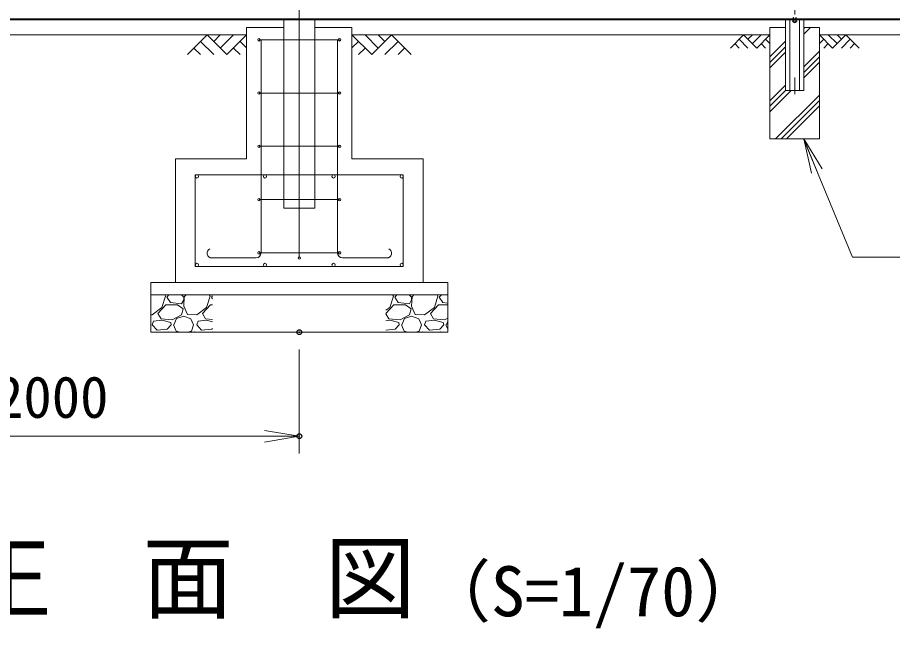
# Model space of a CAD drawing. Units: millimetres at full size; details may follow other scales. Extents: x -14700 to 14700, y -10395 to 10395.
# Drawn here: x -6782 to -3249, y -2953 to -488 of the extents above; entities that cross this region are included whole.
import ezdxf
from ezdxf.enums import TextEntityAlignment as Align

# ---------------------------------------------------------------- set-up
doc = ezdxf.new("R2010")
doc.units = ezdxf.units.MM
doc.header["$LTSCALE"] = 40
doc.header["$PDMODE"] = 32
doc.header["$PDSIZE"] = 20
doc.linetypes.add('USER1', pattern=[50.8, 31.75, -6.35, 6.35, -6.35])
for name, color, linetype, lineweight in [('0-0_D-STR3', 3, 'Continuous', 13), ('0-1_D-STR1', 1, 'Continuous', 18), ('0-2_D-BMK', 2, 'USER1', 13), ('0-3_D-STR4', 7, 'Continuous', 18), ('0-4_D-BGD', 7, 'Continuous', 18), ('0-5_D-DCR-HCH', 7, 'Continuous', 13), ('0-6_D-STR-DIM', 7, 'Continuous', 13), ('0-7_0', 7, 'Continuous', 18), ('0-9_D-STR-TXT', 7, 'Continuous', 13), ('0-A_D-TTL-TXT', 7, 'Continuous', 13)]:
    doc.layers.add(name, color=color, linetype=linetype, lineweight=lineweight)
doc.layers.add('0-8_Defpoints', color=253, linetype='Continuous')
doc.styles.add('ＭＳ ゴシック', font='')
doc.styles.get('ＭＳ ゴシック').set_extended_font_data('MS Gothic')

# ---------------------------------------------------------------- blocks, each defined once
blk = doc.blocks.new('_Open')
at = {"layer": '0-7_0'}
blk.add_line((-40, 6.67), (0, 0), dxfattribs=at)
blk.add_lwpolyline([(-40, -6.67), (0, 0), (-40, 0)], dxfattribs=at)

msp = doc.modelspace()

# ---------------------------------------------------------------- linework, layer by layer
at = {"layer": '0-0_D-STR3'}
for p, q in [((-11706.74, -492.48), (1155.76, -492.48)), ((-3644.24, -494.47), (-3650.74, -498.23)), ((-3650.49, -498.08), (-3650.49, -487.98)), ((-3650.49, -487.98), (-3648.49, -487.98)), ((-3648.49, -496.93), (-3648.49, -487.98)), ((-3637.74, -498.23), (-3644.24, -494.47)), ((-3639.99, -496.93), (-3639.99, -487.98)), ((-3639.99, -487.98), (-3637.99, -487.98)), ((-3637.99, -498.08), (-3637.99, -487.98)), ((-3650.74, -498.23), (-3650.74, -505.73)), ((-3650.74, -505.73), (-3644.24, -509.48)), ((-3644.24, -509.48), (-3637.74, -505.73)), ((-3637.74, -505.73), (-3637.74, -498.23)), ((-5481.74, -577.48), (-5806.74, -577.48)), ((-5798.74, -1437.81), (-5798.74, -577.48)), ((-5644.24, -1457.81), (-5644.24, -577.48)), ((-5489.74, -1437.81), (-5489.74, -577.48)), ((-5481.74, -792.48), (-5806.74, -792.48)), ((-5481.74, -1007.48), (-5806.74, -1007.48)), ((-5224.24, -1122.48), (-6064.24, -1122.48)), ((-6064.24, -1492.48), (-6064.24, -1122.48)), ((-5224.24, -1492.48), (-5224.24, -1122.48)), ((-5481.74, -1222.48), (-5806.74, -1222.48)), ((-5481.74, -1437.48), (-5806.74, -1437.48)), ((-5818.74, -1457.81), (-5999.17, -1457.81)), ((-5469.74, -1457.81), (-5289.31, -1457.81)), ((-5224.24, -1492.48), (-6064.24, -1492.48))]:
    msp.add_line(p, q, dxfattribs=at)
for centre, radius in [((-3644.24, -501.98), 6.25), ((-5806.74, -577.48), 5), ((-5481.74, -577.48), 5), ((-5806.74, -792.48), 5), ((-5481.74, -792.48), 5), ((-5806.74, -1007.48), 5), ((-5481.74, -1007.48), 5), ((-6057.74, -1128.98), 6.5), ((-5782.74, -1128.98), 6.5), ((-5505.74, -1128.98), 6.5), ((-5230.74, -1128.98), 6.5), ((-5806.74, -1222.48), 5), ((-5481.74, -1222.48), 5), ((-5806.74, -1437.48), 5), ((-5481.74, -1437.48), 5), ((-6057.74, -1485.98), 6.5), ((-5782.74, -1485.98), 6.5), ((-5644.24, -1457.81), 5), ((-5505.74, -1485.98), 6.5), ((-5230.74, -1485.98), 6.5)]:
    msp.add_circle(centre, radius, dxfattribs=at)
for centre, radius, start, end in [((-5998.34, -1439.15), 18.68, 111.66589, 272.52545), ((-5818.74, -1437.81), 20, 270, 0), ((-5469.74, -1437.81), 20, 180, 270), ((-5290.13, -1439.15), 18.68, 267.47455, 68.33411)]:
    msp.add_arc(centre, radius, start, end, dxfattribs=at)
at = {"layer": '0-1_D-STR1'}
for p, q in [((-11706.74, -493.48), (1155.76, -493.48)), ((-11706.74, -497.48), (1155.76, -497.48)), ((-3680.74, -782.48), (-3680.74, -497.48)), ((-3663.24, -782.48), (-3663.24, -497.48)), ((-3625.24, -782.48), (-3625.24, -497.48)), ((-3607.74, -782.48), (-3607.74, -497.48)), ((-3680.74, -782.48), (-3607.74, -782.48))]:
    msp.add_line(p, q, dxfattribs=at)
msp.add_lwpolyline([(-5706.74, -497.48), (-5706.74, -1257.48), (-5581.74, -1257.48), (-5581.74, -497.48)], dxfattribs=at)
at = {"layer": '0-2_D-BMK'}
for p, q in [((-5644.24, -1308.48), (-5644.24, 5593.52)), ((-3644.24, 1302.52), (-3644.24, -797.48)), ((-3634.24, -501.98), (-3654.24, -501.98))]:
    msp.add_line(p, q, dxfattribs=at)
at = {"layer": '0-3_D-STR4'}
for p, q in [((-5856.74, -1057.48), (-5856.74, -527.48)), ((-5856.74, -527.48), (-5706.74, -527.48)), ((-5431.74, -527.48), (-5581.74, -527.48)), ((-5431.74, -1057.48), (-5431.74, -527.48)), ((-3744.24, -527.48), (-3744.24, -977.48)), ((-3680.74, -527.48), (-3744.24, -527.48)), ((-3544.24, -527.48), (-3607.74, -527.48)), ((-3544.24, -527.48), (-3544.24, -977.48)), ((-3544.24, -977.48), (-3744.24, -977.48)), ((-6144.24, -1557.48), (-6144.24, -1057.48)), ((-6144.24, -1057.48), (-5856.74, -1057.48)), ((-5431.74, -1057.48), (-5144.24, -1057.48)), ((-5144.24, -1557.48), (-5144.24, -1057.48)), ((-5044.24, -1557.48), (-6244.24, -1557.48)), ((-6244.24, -1557.48), (-6244.24, -1757.48)), ((-5044.24, -1557.48), (-5044.24, -1757.48)), ((-5044.24, -1607.48), (-6244.24, -1607.48)), ((-5044.24, -1757.48), (-6244.24, -1757.48))]:
    msp.add_line(p, q, dxfattribs=at)
at = {"layer": '0-4_D-BGD'}
for p, q in [((-5856.74, -557.48), (-7544.24, -557.48)), ((-3744.24, -557.48), (-5431.74, -557.48)), ((-3544.24, -557.48), (-1744.24, -557.48))]:
    msp.add_line(p, q, dxfattribs=at)
at = {"layer": '0-5_D-DCR-HCH'}
for p, q in [((-3607.74, -554.54), (-3580.68, -527.48)), ((-3607.74, -532.44), (-3602.77, -527.48)), ((-6016.37, -557.48), (-6096.19, -637.3)), ((-6016.37, -557.48), (-5936.56, -637.3)), ((-5989.77, -584.08), (-5963.16, -557.48)), ((-5963.16, -610.69), (-5909.95, -557.48)), ((-5936.56, -637.3), (-5856.74, -557.48)), ((-5351.92, -637.3), (-5431.74, -557.48)), ((-5325.31, -610.69), (-5378.53, -557.48)), ((-5272.1, -557.48), (-5351.92, -637.3)), ((-5298.57, -584.22), (-5325.31, -557.48)), ((-5272.1, -557.48), (-5192.28, -637.3)), ((-3850.66, -557.48), (-3903.87, -610.69)), ((-3850.66, -557.48), (-3797.45, -610.69)), ((-3832.93, -575.22), (-3815.19, -557.48)), ((-3815.19, -592.95), (-3779.71, -557.48)), ((-3797.45, -610.69), (-3744.24, -557.48)), ((-3491.03, -610.69), (-3544.24, -557.48)), ((-3473.29, -592.95), (-3508.76, -557.48)), ((-3437.81, -557.48), (-3491.03, -610.69)), ((-3455.46, -575.31), (-3473.29, -557.48)), ((-3437.81, -557.48), (-3384.6, -610.69)), ((-6042.98, -584.08), (-5989.52, -637.3)), ((-5883.34, -584.08), (-5856.74, -610.57)), ((-5405.13, -584.08), (-5431.74, -610.57)), ((-5245.5, -584.08), (-5298.95, -637.3)), ((-3886.14, -592.95), (-3868.32, -610.69)), ((-3868.4, -575.22), (-3832.76, -610.69)), ((-3779.71, -592.95), (-3761.89, -610.69)), ((-3761.98, -575.22), (-3744.24, -592.87)), ((-3744.24, -646.85), (-3680.74, -583.35)), ((-3526.5, -575.22), (-3544.24, -592.87)), ((-3508.76, -592.95), (-3526.58, -610.69)), ((-3420.08, -575.22), (-3455.71, -610.69)), ((-3402.34, -592.95), (-3420.16, -610.69)), ((-6069.59, -610.69), (-6042.86, -637.3)), ((-5909.95, -610.69), (-5883.22, -637.3)), ((-5378.53, -610.69), (-5405.25, -637.3)), ((-5218.89, -610.69), (-5245.62, -637.3)), ((-3744.24, -668.94), (-3680.74, -605.44)), ((-3744.24, -691.04), (-3680.74, -627.54)), ((-3607.74, -687.12), (-3544.24, -623.62)), ((-3607.74, -709.22), (-3544.24, -645.72)), ((-3607.74, -731.32), (-3544.24, -667.82)), ((-3744.24, -823.62), (-3680.74, -760.12)), ((-3744.24, -845.72), (-3680.74, -782.22)), ((-3744.24, -867.82), (-3658.9, -782.48)), ((-3721.32, -977.48), (-3544.24, -800.4)), ((-3699.22, -977.48), (-3544.24, -822.5)), ((-3677.12, -977.48), (-3544.24, -844.59)), ((-3544.54, -977.48), (-3544.24, -977.18)), ((-6198.85, -1657.47), (-6184.45, -1612.47)), ((-6184.45, -1612.47), (-6187.5, -1607.48)), ((-6170.47, -1607.48), (-6179.05, -1616.07)), ((-6179.05, -1616.07), (-6164.65, -1637.67)), ((-6110.65, -1616.07), (-6120.47, -1607.48)), ((-6108.85, -1614.27), (-6110.65, -1652.07)), ((-6110.65, -1626.87), (-6110.65, -1616.07)), ((-6101.42, -1607.48), (-6108.85, -1614.27)), ((-6018.85, -1657.47), (-6004.45, -1612.47)), ((-6004.45, -1612.47), (-6007.5, -1607.48)), ((-5994.24, -1611.25), (-5999.05, -1616.07)), ((-5999.05, -1616.07), (-5994.24, -1623.29)), ((-5278.85, -1657.47), (-5264.45, -1612.47)), ((-5264.45, -1612.47), (-5267.5, -1607.48)), ((-5250.47, -1607.48), (-5259.05, -1616.07)), ((-5259.05, -1616.07), (-5244.65, -1637.67)), ((-5190.65, -1616.07), (-5200.47, -1607.48)), ((-5188.85, -1614.27), (-5190.65, -1652.07)), ((-5190.65, -1626.87), (-5190.65, -1616.07)), ((-5181.42, -1607.48), (-5188.85, -1614.27)), ((-5098.85, -1657.47), (-5084.45, -1612.47)), ((-5084.45, -1612.47), (-5087.5, -1607.48)), ((-5070.47, -1607.48), (-5079.05, -1616.07)), ((-5079.05, -1616.07), (-5064.65, -1637.67)), ((-6215.05, -1682.67), (-6182.65, -1646.67)), ((-6182.65, -1646.67), (-6135.85, -1646.67)), ((-6164.65, -1637.67), (-6119.65, -1643.07)), ((-6135.85, -1646.67), (-6112.45, -1662.87)), ((-6119.65, -1643.07), (-6110.65, -1626.87)), ((-6110.65, -1652.07), (-6096.25, -1686.27)), ((-6058.45, -1688.07), (-6018.85, -1657.47)), ((-6035.05, -1682.67), (-6002.65, -1646.67)), ((-6002.65, -1646.67), (-5994.24, -1646.67)), ((-5294.24, -1681.76), (-5262.65, -1646.67)), ((-5294.24, -1669.35), (-5278.85, -1657.47)), ((-5262.65, -1646.67), (-5215.85, -1646.67)), ((-5244.65, -1637.67), (-5199.65, -1643.07)), ((-5215.85, -1646.67), (-5192.45, -1662.87)), ((-5199.65, -1643.07), (-5190.65, -1626.87)), ((-5190.65, -1652.07), (-5176.25, -1686.27)), ((-5138.45, -1688.07), (-5098.85, -1657.47)), ((-5115.05, -1682.67), (-5082.65, -1646.67)), ((-5082.65, -1646.67), (-5044.24, -1646.67)), ((-5064.65, -1637.67), (-5044.24, -1640.11)), ((-6202.45, -1704.27), (-6215.05, -1682.67)), ((-6119.65, -1688.07), (-6157.45, -1707.87)), ((-6139.45, -1702.47), (-6110.65, -1693.47)), ((-6112.45, -1662.87), (-6119.65, -1688.07)), ((-6110.65, -1693.47), (-6081.85, -1704.27)), ((-6096.25, -1686.27), (-6058.45, -1688.07)), ((-6022.45, -1704.27), (-6035.05, -1682.67)), ((-5282.45, -1704.27), (-5294.24, -1684.06)), ((-5199.65, -1688.07), (-5237.45, -1707.87)), ((-5219.45, -1702.47), (-5190.65, -1693.47)), ((-5192.45, -1662.87), (-5199.65, -1688.07)), ((-5190.65, -1693.47), (-5161.85, -1704.27)), ((-5176.25, -1686.27), (-5138.45, -1688.07)), ((-5102.45, -1704.27), (-5115.05, -1682.67)), ((-6238.45, -1727.67), (-6233.05, -1713.27)), ((-6218.65, -1749.27), (-6238.45, -1727.67)), ((-6198.85, -1709.67), (-6233.05, -1713.27)), ((-6157.45, -1707.87), (-6202.45, -1704.27)), ((-6162.85, -1718.67), (-6198.85, -1709.67)), ((-6161.05, -1727.67), (-6177.25, -1745.67)), ((-6161.05, -1727.67), (-6162.85, -1718.67)), ((-6152.05, -1727.67), (-6141.25, -1752.87)), ((-6150.25, -1727.67), (-6139.45, -1702.47)), ((-6081.85, -1704.27), (-6071.05, -1727.67)), ((-6080.05, -1752.87), (-6071.05, -1727.67)), ((-6058.45, -1727.67), (-6053.05, -1713.27)), ((-6038.65, -1749.27), (-6058.45, -1727.67)), ((-6018.85, -1709.67), (-6053.05, -1713.27)), ((-5994.24, -1706.52), (-6022.45, -1704.27)), ((-5994.24, -1715.82), (-6018.85, -1709.67)), ((-5278.85, -1709.67), (-5294.24, -1711.28)), ((-5237.45, -1707.87), (-5282.45, -1704.27)), ((-5242.85, -1718.67), (-5278.85, -1709.67)), ((-5241.05, -1727.67), (-5257.25, -1745.67)), ((-5241.05, -1727.67), (-5242.85, -1718.67)), ((-5232.05, -1727.67), (-5221.25, -1752.87)), ((-5230.25, -1727.67), (-5219.45, -1702.47)), ((-5161.85, -1704.27), (-5151.05, -1727.67)), ((-5160.05, -1752.87), (-5151.05, -1727.67)), ((-5138.45, -1727.67), (-5133.05, -1713.27)), ((-5118.65, -1749.27), (-5138.45, -1727.67)), ((-5098.85, -1709.67), (-5133.05, -1713.27)), ((-5057.45, -1707.87), (-5102.45, -1704.27)), ((-5062.85, -1718.67), (-5098.85, -1709.67)), ((-5061.05, -1727.67), (-5077.25, -1745.67)), ((-5061.05, -1727.67), (-5062.85, -1718.67)), ((-5044.24, -1700.94), (-5057.45, -1707.87)), ((-5052.05, -1727.67), (-5044.24, -1745.9)), ((-5050.25, -1727.67), (-5044.24, -1713.63)), ((-6235.29, -1757.48), (-6244.24, -1756.73)), ((-6177.25, -1745.67), (-6218.65, -1749.27)), ((-6173.65, -1756.47), (-6176.02, -1757.48)), ((-6170.61, -1757.48), (-6173.65, -1756.47)), ((-6141.25, -1752.87), (-6125.57, -1757.48)), ((-6095.74, -1757.48), (-6080.05, -1752.87)), ((-6067.45, -1756.47), (-6068.56, -1757.48)), ((-6055.29, -1757.48), (-6067.45, -1756.47)), ((-5997.25, -1745.67), (-6038.65, -1749.27)), ((-5994.24, -1742.32), (-5997.25, -1745.67)), ((-5994.24, -1756.72), (-5996.02, -1757.48)), ((-5257.25, -1745.67), (-5294.24, -1748.88)), ((-5253.65, -1756.47), (-5256.02, -1757.48)), ((-5250.61, -1757.48), (-5253.65, -1756.47)), ((-5221.25, -1752.87), (-5205.57, -1757.48)), ((-5175.74, -1757.48), (-5160.05, -1752.87)), ((-5147.45, -1756.47), (-5148.56, -1757.48)), ((-5135.29, -1757.48), (-5147.45, -1756.47)), ((-5077.25, -1745.67), (-5118.65, -1749.27)), ((-5073.65, -1756.47), (-5076.02, -1757.48)), ((-5070.61, -1757.48), (-5073.65, -1756.47))]:
    msp.add_line(p, q, dxfattribs=at)
msp.add_lwpolyline([(-6244.24, -1687.79), (-6238.45, -1688.07), (-6198.85, -1657.47)], dxfattribs=at)
at = {"layer": '0-6_D-STR-DIM'}
for p, q in [((-5644.24, -1827.48), (-5644.24, -2247.48)), ((-7644.24, -2177.48), (-5644.24, -2177.48))]:
    msp.add_line(p, q, dxfattribs=at)
at = {"layer": '0-8_Defpoints'}
for p in [(-5644.24, -1757.48), (-5644.24, -2177.48)]:
    msp.add_point(p, dxfattribs=at)
at = {"layer": '0-9_D-STR-TXT'}
msp.add_lwpolyline([(-506.13, -1454.84), (-3411.52, -1454.84), (-3606.67, -979.33)], dxfattribs=at)

# ---------------------------------------------------------------- block references
at = {"layer": '0-6_D-STR-DIM', "xscale": 3.5, "yscale": 3.5}
msp.add_blockref('_Open', (-5644.24, -2177.48), dxfattribs=at)
at = {"layer": '0-9_D-STR-TXT', "xscale": 3.5, "yscale": 3.5, "rotation": 112.31357}
msp.add_blockref('_Open', (-3607.43, -977.48), dxfattribs=at)

# ---------------------------------------------------------------- texts
at = {"layer": '0-6_D-STR-DIM', "style": 'ＭＳ ゴシック'}
msp.add_text('2000', height=168.3, dxfattribs=at).set_placement((-6872.68, -2153.86), align=Align.BOTTOM_LEFT)
at = {"layer": '0-A_D-TTL-TXT', "style": 'ＭＳ ゴシック'}
for s, height, p in [('正\u3000面\u3000図', 269.5, (-7012.63, -2965.05)), ('（S=1/70）', 202.1, (-5146.53, -2964.89))]:
    msp.add_text(s, height=height, dxfattribs=at).set_placement(p, align=Align.BOTTOM_LEFT)

doc.saveas('drawing.dxf')
